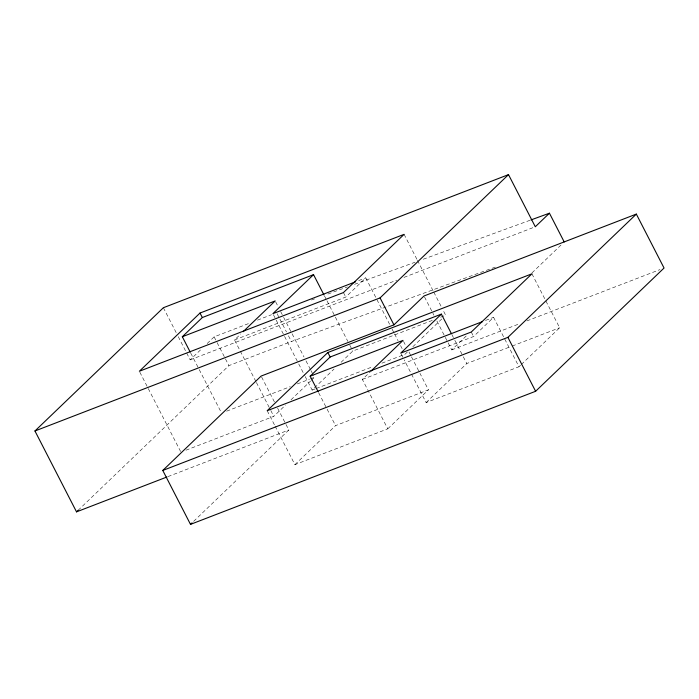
<?xml version="1.0" encoding="UTF-8"?>
<svg xmlns="http://www.w3.org/2000/svg" width="699" height="699" viewBox="0 0 699 699"><rect width="100%" height="100%" fill="white"/><g stroke="black" fill="none" stroke-linecap="round" stroke-linejoin="round"><path stroke-width="0.52" stroke-dasharray="3.5 2.62" d="M186.703 353.091L190.172 359.845L201.766 348.722M207.175 343.532L214.13 336.857L249.403 323.253M255.904 381.523L234.532 339.941L240.788 333.939M78.087 510.357L228.905 365.612L291.396 341.514L497.539 266.284M234.532 339.941L345.752 297.058L365.752 277.861L389.605 324.275M185.978 450.2L273.79 416.333L285.524 405.079M290.994 399.828L310.539 381.069M311.326 380.317L314.454 377.311L313.458 375.38M305.183 376.525L312.147 390.068L334.035 369.055M341.077 362.3L352.803 351.047L432.541 320.299M193.64 521.349L288.836 429.99L277.451 407.84M275.109 426.137L294.908 464.652L387.77 428.837L362.362 379.408L370.182 371.903M407.351 352.008L405.009 354.253L379.775 363.987M412.829 346.748L441.759 318.989M294.908 464.652L335.564 425.63L428.426 389.824L419.959 373.345M445.307 337.372L451.737 349.893L466.679 335.555M531.965 272.898L562.634 243.462M362.362 379.408L473.581 336.525L493.581 317.329L518.981 366.757L426.119 402.572L404.205 359.924M387.77 428.837L428.426 389.824M426.119 402.572L466.775 363.55L511.187 346.424M518.981 366.757L520.545 365.262M521.332 364.511L559.637 327.744L545.779 300.78M358.683 280.587L365.752 277.861M257.468 320.142L271.57 314.699M190.172 359.845L396.84 280.15M403.961 277.398L534.281 227.149M440.615 317.18L445.665 315.24L443.192 310.426M226.633 411.178L290.225 386.661M297.293 383.934L309.404 379.26M310.408 378.875L314.454 377.311M485.508 320.448L493.581 317.329M312.147 390.068L315.17 388.897M316.184 388.513L372.707 366.713M451.737 349.893L519.803 323.646M526.906 320.902L659.987 269.587M167.943 476.604L288.836 429.99M512.201 346.04L559.637 327.744M311.483 300.028L314.559 298.91M327.892 294.043L347.386 286.931M354.559 284.31L415.075 262.23M423.279 259.233L529.938 220.307M531.93 273.816L545.29 299.819M471.275 332.025L473.581 336.525M404.092 234.348L416.962 259.39M417.46 260.351L433.293 291.16M433.791 292.13L441.209 306.573M451.834 334.471L454.324 339.321M454.822 340.291L462.79 355.8M463.288 356.77L466.775 363.55M424.52 296.935L433.922 315.232M436.892 321.007L444.809 336.411M403.515 341.357L406.005 346.206M409.002 352.025L410.995 355.896M411.493 356.866L419.461 372.375M392.087 329.115L394.079 332.977M394.577 333.947L398.054 340.719M400.536 345.551L402.528 349.421M401.217 354.113L403.707 358.954M343.445 292.558L345.752 297.058M324.476 295.93L326.459 299.792M326.957 300.762L347.831 341.374M349.823 345.245L352.803 351.047M275.686 301.889L277.678 305.76M280.657 311.562L283.139 316.394M283.637 317.363L291.588 332.838M292.086 333.799L304.013 357.006M306.005 360.876L310.478 369.579M310.968 370.549L312.96 374.411M318.622 392.681L326.599 408.181M327.097 409.151L335.564 425.63M277.11 313.72L286.468 331.929M288.442 335.765L291.396 341.514M273.379 314.637L298.228 362.991M298.726 363.961L304.694 375.564M261.618 377.032L274.48 402.065M256.402 382.493L270.312 409.562M270.81 410.531L273.79 416.333M267.193 410.724L274.611 425.167M214.13 336.857L216.585 341.645M217.083 342.606L224.964 357.949M225.454 358.902L228.905 365.612M190.775 353.17L198.726 368.644M199.224 369.614L221.085 412.157M163.383 307.717L176.279 332.811M178.262 336.673L186.205 352.121M139.852 372.218L180.927 452.148"/><path stroke-width="1.05" d="M166.93 476.998L76.523 511.86L34.95 430.977L163.383 307.717L508.505 174.628L535.294 226.756L549.431 213.195L564.207 241.95M200.01 313.047L139.363 371.256L343.445 292.558L404.092 234.348L200.01 313.047L202.326 317.538L182.325 336.735L190.277 352.209M243.13 331.684L275.188 300.919L182.325 336.735M323.978 294.961L313.545 274.655L272.881 313.676L355.651 281.758M76.523 511.86L78.087 510.357M162.78 470.444L261.12 376.071L393.93 324.852L424.022 295.974L636.335 214.095L664.05 268.023L535.617 391.283L190.495 524.372L162.78 470.444L507.902 337.355L636.335 214.095M34.95 430.977L380.073 297.888L508.505 174.628M327.84 352.514L267.193 410.724L471.275 332.025L531.93 273.816L327.84 352.514L330.155 357.006L310.155 376.202L318.124 391.711M190.495 524.372L192.068 522.861M370.968 371.152L403.017 340.387L310.155 376.202M451.336 333.502L441.375 314.122L400.719 353.144L482.476 321.61M202.326 317.538L313.545 274.655M330.155 357.006L441.375 314.122M530.969 219.932L549.431 213.195M507.902 337.355L535.617 391.283M380.073 297.888L393.93 324.852"/></g></svg>
